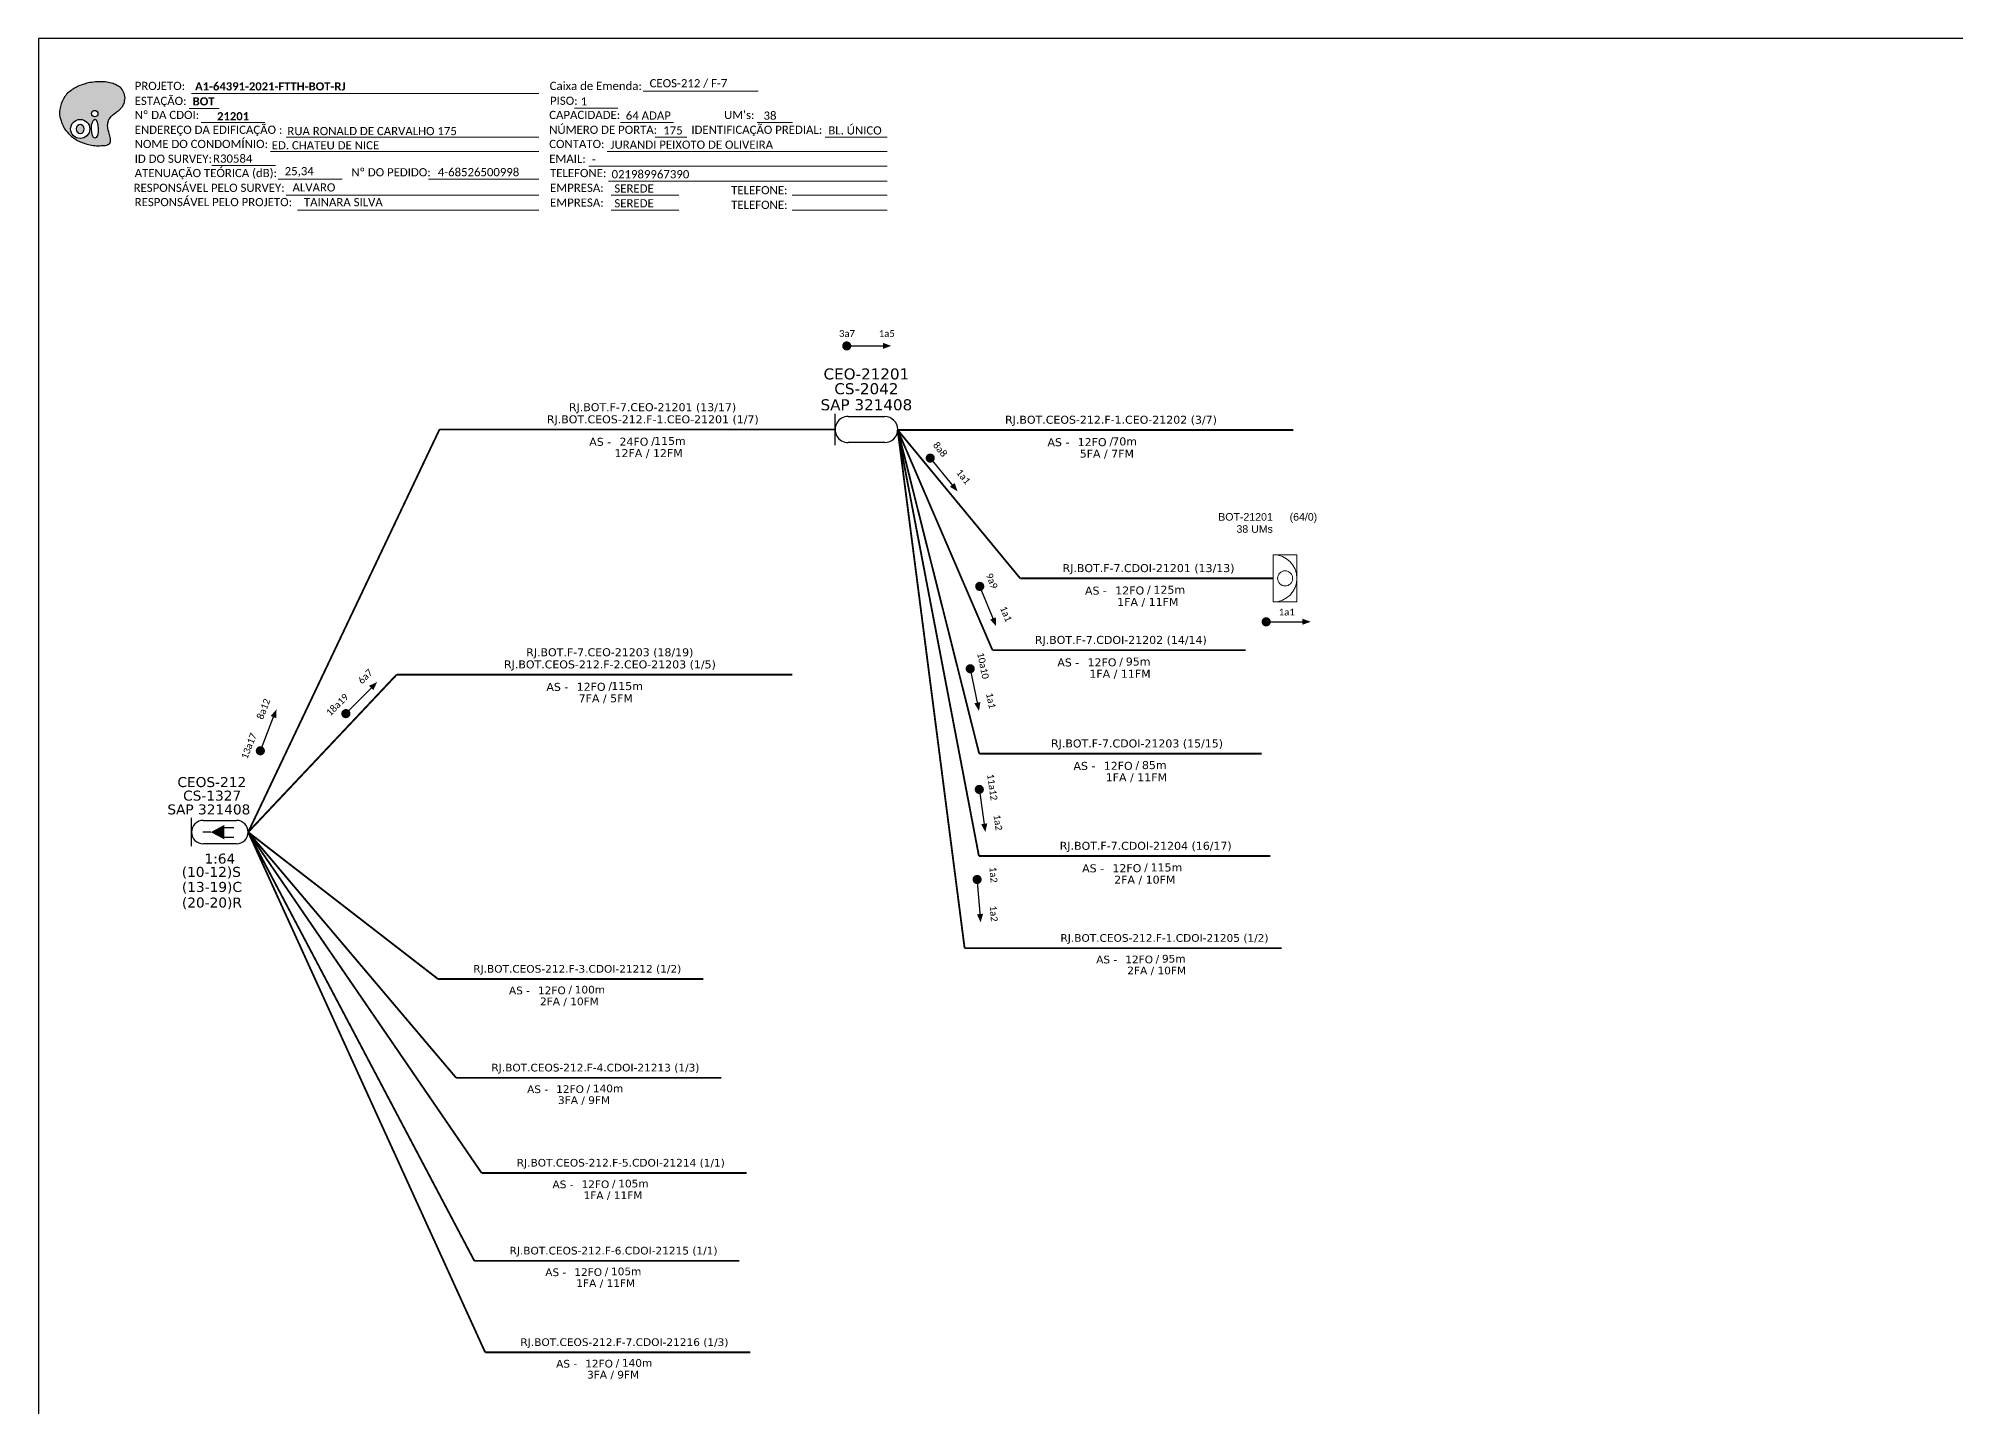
# Model space of a CAD drawing. Extents: x -89 to 749, y 705 to 1299.
# Drawn here: x -89.3 to 330, y 999.8 to 1299 of the extents above; entities that cross this region are included whole.
import ezdxf
from ezdxf.enums import TextEntityAlignment as Align

# ---------------------------------------------------------------- set-up
doc = ezdxf.new("R2010")
doc.units = 0
for name, color, linetype, lineweight in [("20.0-LEGENDA DOS CDO'S", 1, 'Continuous', 0), ('20.1-CDO_INTERIOR', 1, 'Continuous', 0), ('40.1-ETIQUETAS', 1, 'Continuous', 20)]:
    doc.layers.add(name, color=color, linetype=linetype, lineweight=lineweight)
for name, color, linetype in [('20.4-CEOS', 1, 'Continuous'), ('CABO OPTICO EXISTENTE', 5, 'Continuous'), ('CAP a instalar', 1, 'Continuous'), ('CD de instalação futura', 8, 'Continuous'), ('SETA', 7, 'Continuous')]:
    doc.layers.add(name, color=color, linetype=linetype)
doc.styles.add('ARIAL', font='arial.ttf')
doc.styles.add('siredit', font='verdana.ttf')
doc.styles.get("Standard").update_dxf_attribs({"font": 'arial.ttf'})
doc.styles.add('WMF-Calibri0', font='calibri.ttf')
doc.styles.add('WMF-Calibri1', font='calibrib.ttf')
doc.linetypes.add('FENCELINE1', pattern='A,0.25,-0.1,[133,ltypeshp.shx,S=0.1,R=0,X=-0.1,Y=0],-0.1,1', length=1.45)

# ---------------------------------------------------------------- blocks, each defined once
blk = doc.blocks.new('OI')
h = blk.add_hatch(color=40)
edge = h.paths.add_edge_path()
edge.add_spline(control_points=[(4.35, -0.67), (3.92, -0.99), (3.26, -1.5), (2.81, -2.59), (2.9, -3.5), (3.06, -4.27), (3.31, -4.85), (3.37, -5.39), (3.4, -5.88), (3.2, -6.4), (2.54, -6.61), (1.65, -6.63), (0.55, -6.67), (-0.56, -6.42), (-1.61, -6.14), (-2.77, -5.61), (-3.92, -4.77), (-4.89, -3.7), (-5.34, -2.65), (-5.6, -1.94), (-5.85, -0.96), (-5.71, 0.47), (-5.1, 2.02), (-4.14, 3.02), (-3.3, 3.61), (-2.37, 4.16), (-1.36, 4.44), (-0.56, 4.7), (0.79, 4.85), (2.24, 4.97), (3.79, 4.57), (4.67, 4.21), (5.44, 3.65), (5.76, 2.99), (6.03, 2.21), (6.01, 1.46), (5.72, 0.64), (5.31, 0.08), (4.88, -0.38), (4.51, -0.55), (4.35, -0.67)], knot_values=[0, 0, 0, 0, 1.60434, 2.417191, 3.427595, 4.282808, 4.776746, 5.304182, 5.888771, 6.258406, 6.858137, 7.79129, 8.986195, 10.124242, 11.187857, 12.242908, 13.953784, 15.414161, 16.515391, 17.349188, 17.675853, 19.552021, 21.515531, 22.568638, 23.63245, 24.621084, 25.782718, 26.745347, 27.142653, 29.870543, 31.004649, 31.921532, 32.709589, 33.801391, 34.042471, 35.192333, 35.971461, 36.628871, 37.254359, 37.836911, 37.836911, 37.836911, 37.836911], degree=3, periodic=0)
h.paths.add_polyline_path([(1.13, -0.87, -1), (-0.04, -0.87, -1)], flags=16)
edge = h.paths.add_edge_path(flags=16)
edge.add_ellipse((0.56, -3.59), major_axis=(-0.02, 1.71), ratio=0.361305, start_angle=0, end_angle=360)
h.paths.add_polyline_path([(-0.36, -3.62, -1), (-3.8, -3.62, -1)], flags=16)
edge = h.paths.add_edge_path(flags=0)
edge.add_ellipse((-2.08, -3.62), major_axis=(0, 0.885), ratio=0.758294, start_angle=0, end_angle=360)
at = {"color": 40}
for centre, radius in [((-2.08, -3.62), 1.72), ((0.54, -0.87), 0.587)]:
    blk.add_circle(centre, radius, dxfattribs=at)
blk.add_ellipse((-2.08, -3.62), major_axis=(0, 0.885), ratio=0.758294, start_param=-3.141592653589792, end_param=3.141592653589792, dxfattribs=at)
blk.add_ellipse((0.56, -3.59), major_axis=(-0.02, 1.71), ratio=0.361305, dxfattribs=at)
at = {"color": 40, "start_tangent": (-0.800898, -0.598801), "end_tangent": (-0.800898, -0.598801)}
blk.add_spline([(4.35, -0.67), (3.2, -1.78), (2.9, -2.54), (2.92, -3.55), (3.12, -4.38), (3.28, -4.85), (3.37, -5.37), (3.35, -5.95), (3.2, -6.29), (2.66, -6.55), (1.73, -6.63), (0.54, -6.62), (-0.58, -6.41), (-1.6, -6.11), (-2.56, -5.67), (-3.95, -4.67), (-4.89, -3.56), (-5.37, -2.56), (-5.64, -1.78), (-5.72, -1.46), (-5.63, 0.42), (-4.84, 2.22), (-4.13, 2.99), (-3.27, 3.62), (-2.4, 4.09), (-1.3, 4.47), (-0.37, 4.72), (0.02, 4.77), (2.75, 4.8), (3.85, 4.53), (4.69, 4.16), (5.31, 3.68), (5.85, 2.73), (5.93, 2.5), (5.94, 1.35), (5.67, 0.62), (5.29, 0.08), (4.84, -0.36), (4.35, -0.67)], degree=3, dxfattribs=at)
blk = doc.blocks.new('CARIMBO')
at = {"color": 7, "lineweight": 0}
for points in [[(134.48, -16.3), (159.61, -16.3)], [(35.15, -20.06), (41.7, -20.06)], [(35.66, -16.79), (111.64, -16.79)], [(119.43, -20.02), (128.92, -20.02)], [(37.81, -23.14), (51.75, -23.14)], [(129.48, -23.14), (141.1, -23.14)], [(159.42, -23.14), (167.09, -23.14)], [(56.38, -26.37), (111.64, -26.37)], [(137.07, -26.37), (144.01, -26.37)], [(174.24, -26.37), (187.8, -26.37)], [(40.13, -32.55), (54.07, -32.55)], [(52.97, -29.48), (111.64, -29.48)], [(122.56, -32.72), (187.83, -32.72)], [(126.6, -29.48), (187.83, -29.48)], [(54.67, -35.52), (68.61, -35.52)], [(126.84, -35.96), (187.83, -35.96)], [(56.38, -39.07), (111.64, -39.07)], [(127.45, -39.07), (142.25, -39.07)], [(167.06, -39.07), (187.83, -39.07)], [(58.87, -42.31), (111.64, -42.31)], [(127.45, -42.31), (142.25, -42.31)], [(167.06, -42.31), (187.83, -42.31)]]:
    blk.add_lwpolyline(points, dxfattribs=at)
at = {"color": 7, "xscale": 1.213923925163967, "yscale": 1.213923925163967, "zscale": 1.213923925163967, "rotation": 0.1532896023949059}
blk.add_blockref('OI', (13.86, -20.16), dxfattribs=at)
at = {"color": 7, "lineweight": 0, "style": 'WMF-Calibri0'}
for s, height, p in [('PROJETO:', 1.793, (23.26, -16.04)), ('Caixa de Emenda:', 1.7927, (114.02, -16.04)), ('ESTAÇÃO:', 1.793, (23.26, -19.32)), ('Nº DA CDOI:', 1.7927, (23.26, -22.39)), ('CAPACIDADE:', 1.7927, (113.91, -22.39)), ('PISO:', 1.793, (114.09, -19.28)), ("UM's:", 1.793, (152.15, -22.39)), ('ENDEREÇO DA EDIFICAÇÃO :', 1.7927, (23.26, -25.63)), ('NÚMERO DE PORTA:', 1.7927, (113.91, -25.63)), ('IDENTIFICAÇÃO PREDIAL:', 1.7927, (144.99, -25.63)), ('NOME DO CONDOMÍNIO:', 1.7927, (23.26, -28.74)), ('CONTATO:', 1.793, (113.91, -28.74)), ('ATENUAÇÃO TEÓRICA (dB):', 1.7927, (23.26, -35.09)), ('ID DO SURVEY:', 1.7927, (23.26, -31.97)), ('EMAIL:', 1.793, (113.91, -31.97)), ('TELEFONE:', 1.793, (114.09, -35.09)), ('RESPONSÁVEL PELO SURVEY:', 1.7927, (23.02, -38.32)), ('EMPRESA:', 1.793, (114.09, -38.32)), ('TELEFONE:', 1.793, (153.7, -38.83)), ('RESPONSÁVEL PELO PROJETO:', 1.7927, (23.26, -41.44)), ('EMPRESA:', 1.793, (114.09, -41.56)), ('TELEFONE:', 1.793, (153.7, -42.06))]:
    blk.add_text(s, height=height, dxfattribs=at).set_placement(p)
at = {"color": 7, "lineweight": 0, "flags": 8}
for tag, p, style in [('PROJ', (36.46, -16.13), 'WMF-Calibri1'), ('CEOS-XX', (135.87, -15.46), 'WMF-Calibri0'), ('EST', (35.94, -19.41), 'WMF-Calibri1'), ('PISO_PTR', (120.78, -19.42), 'WMF-Calibri0'), ('CAPAC.', (130.66, -22.52), 'WMF-Calibri0'), ("UC'S", (160.78, -22.54), 'WMF-Calibri0'), ('LOGRADOURO', (56.65, -25.91), 'WMF-Calibri0'), ('N°', (138.85, -25.77), 'WMF-Calibri0'), ('N°PREDIO', (174.94, -25.77), 'WMF-Calibri0'), ('NOME_DO_COND.', (53.23, -29.02), 'WMF-Calibri0'), ('NOME_DO_CONTATO', (127.3, -28.89), 'WMF-Calibri0'), ('_ID_', (40.39, -31.94), 'WMF-Calibri0'), ('O_POTEN', (56.06, -34.68), 'WMF-Calibri0'), ('EMAIL', (123.26, -32.12), 'WMF-Calibri0'), ('RES_SURVEY', (57.78, -38.23), 'WMF-Calibri0'), ('TELEFONE', (127.55, -35.36), 'WMF-Calibri0'), ('EMP_RESP_SURVEY', (128.16, -38.47), 'WMF-Calibri0'), ('CONT_RESP_SURVEY', (167.76, -38.47), 'WMF-Calibri0'), ('RES_PROJ', (60.27, -41.47), 'WMF-Calibri0'), ('EMP_RESP_PROJ', (128.16, -41.71), 'WMF-Calibri0'), ('CONT_RESP_PROJ', (167.76, -41.71), 'WMF-Calibri0')]:
    blk.add_attdef(tag, p, '', height=1.79, dxfattribs=dict(at, style=style))
at = {"color": 7, "lineweight": 0, "style": 'WMF-Calibri1', "flags": 8}
blk.add_attdef("N° CDO'S", text='', height=1.79, dxfattribs=at).set_placement((44.78, -22.68), align=Align.CENTER)
blk = doc.blocks.new('ETIQUETA_RS5F')
at = {"layer": '40.1-ETIQUETAS', "color": 0, "style": 'siredit'}
blk.add_text('/', height=1.5, dxfattribs=at).set_placement((1.58, -1.95), align=Align.MIDDLE_RIGHT)
for tag, p in [('ETIQUETA_R_PRIMARIA', (1.21, 4.1)), ('ETIQUETA_R_SECUNDARIA', (1.21, 2.1)), ('F_ATIVAS/F_MORTAS', (1.14, -4.24))]:
    blk.add_attdef(tag, text='', height=1.5, dxfattribs=at).set_placement(p, align=Align.MIDDLE_CENTER)
for tag, p in [('TIPO_CABO', (-6.58, -2.12)), ('CAP_CABO', (0.4, -2.09))]:
    blk.add_attdef(tag, text='', height=1.5, dxfattribs=at).set_placement(p, align=Align.MIDDLE_RIGHT)
blk.add_attdef('METROS', text='', height=1.5, dxfattribs=at).set_placement((2.14, -1.95), align=Align.MIDDLE_LEFT)
for tag, p in [('FUSÃO_1', (0.85, -8.39)), ('FUSÃO_2', (0.85, -10.6)), ('FUSÃO_3', (0.85, -12.93)), ('FUSÃO_4', (0.85, -15.14)), ('FUSÃO_5', (0.85, -17.16))]:
    blk.add_attdef(tag, text='', height=1.5, dxfattribs=at).set_placement(p, align=Align.CENTER)
blk = doc.blocks.new('CDOI_INT')
at = {"layer": '20.1-CDO_INTERIOR', "color": 0, "lineweight": 18}
blk.add_lwpolyline([(4.25, -4.25), (4.25, 4.25), (0, 4.25), (0, -4.25)], close=True, dxfattribs=at)
blk.add_circle((2.12, 0), 1.36, dxfattribs=at)
blk.add_arc((0, 0), 4.25, 270, 90, dxfattribs=at)
at = {"layer": "20.0-LEGENDA DOS CDO'S", "color": 0, "style": 'ARIAL'}
for tag, p in [('CDO_N', (-0.08, 10.38)), ('SPLITER_1', (21.18, 10.38)), ('SAP', (-0.08, 6.23)), ('SURVEY', (-0.08, 8.2)), ('SPLITER_2', (21.19, 8.68)), ('1:XX', (5.94, -2.22)), ('UMS', (5.94, -4.24))]:
    blk.add_attdef(tag, p, '', height=1.36, dxfattribs=at)
blk.add_attdef('FIBRAS_UTILIZADAS', text='', height=1.36, dxfattribs=at).set_placement((15.34, 10.38), align=Align.CENTER)
blk = doc.blocks.new('CEOS_RP_CT_DRT')
at = {"layer": '20.4-CEOS', "color": 0}
for p, q in [((-4.54, 1.19), (-1.19, 1.19)), ((-1.19, -1.19), (-4.54, -1.19))]:
    blk.add_line(p, q, dxfattribs=at)
for points in [[(-5.73, -1.43), (-5.73, 1.44)], [(-3.79, 0), (-4.59, 0)], [(-2.47, 0.48), (-1.45, 0.48)], [(-2.47, -0.52), (-1.45, -0.52)]]:
    blk.add_lwpolyline(points, dxfattribs=at)
blk.add_lwpolyline([(-3.79, 0, 0, 1.47, 0), (-2.41, 0, 1.47, 1.47, 0)], format="xyseb", dxfattribs=at)
for centre, start, end in [((-4.54, 0), 90, 270), ((-1.19, 0), 270, 90)]:
    blk.add_arc(centre, 1.19, start, end, dxfattribs=at)
at = {"layer": '20.4-CEOS', "color": 7, "style": 'siredit'}
for tag, p in [('Nº_DA_CEOS', (-2.86, 5.6)), ('LOCAL', (-2.86, 4.24)), ('SAP', (-2.86, 2.78)), ('RACIO_SPLITAGEM', (-2.86, -1.88)), ('FIBRAS_SPLITTER', (-2.86, -3.58)), ('FIBRAS_TOP_C', (-2.86, -5.08)), ('RESERVA_FINAIS', (-2.86, -6.39))]:
    blk.add_attdef(tag, text='', height=1.01, dxfattribs=at).set_placement(p, align=Align.TOP_CENTER)

msp = doc.modelspace()

# ---------------------------------------------------------------- linework, layer by layer
msp.add_lwpolyline([(-89.32, 705.02), (749.25, 705.02), (749.25, 1299.02), (-89.32, 1299.02), (-89.32, 705.02)])
at = {"color": 7, "lineweight": 0}
msp.add_lwpolyline([(-4.01, 1268.26), (20.14, 1268.26)], dxfattribs=at)
at = {"color": 7, "const_width": 0.999}
for points in [[(86.97, 1231.77, 1), (87.96, 1231.77, 1)], [(-40.95, 1142.78, 1), (-40.59, 1143.71, 1)]]:
    msp.add_lwpolyline(points, format="xyb", close=True, dxfattribs=at)
for points, const_width in [([(105.41, 1207.62, 1), (106.04, 1206.85, 1)], 1), ([(116.36, 1179.65, 1), (116.74, 1178.72, 1)], 1), ([(178.69, 1171.44, 1), (179.69, 1171.44, 1)], 1), ([(114.37, 1161.67, 1), (114.57, 1160.69, 1)], 1), ([(-22.42, 1151.01, 1), (-21.71, 1151.72, 1)], 0.999), ([(116.38, 1135.28, 1), (116.52, 1134.29, 1)], 1), ([(115.93, 1115.6, 1), (116.01, 1114.6, 1)], 1)]:
    msp.add_lwpolyline(points, format="xyb", close=True, dxfattribs=dict(const_width=const_width))
at = {"layer": 'CAP a instalar', "color": 5, "linetype": 'Continuous'}
for p, q in [((84.92, 1210.05), (84.92, 1216.92)), ((87.77, 1216.33), (95.76, 1216.33)), ((95.76, 1210.64), (87.77, 1210.63))]:
    msp.add_line(p, q, dxfattribs=at)
at = {"layer": 'CAP a instalar', "color": 7, "linetype": 'FENCELINE1', "ltscale": 6, "const_width": 0.4}
for points in [[(-1.6, 1213.48), (-43.43, 1125.45)], [(-1.6, 1213.48), (84.92, 1213.48)], [(98.56, 1213.44), (116.37, 1120.22)], [(119.34, 1165.24), (98.6, 1213.39)], [(98.6, 1213.39), (185.12, 1213.39)], [(116.43, 1142.61), (98.61, 1213.48)], [(119.34, 1165.24), (174.69, 1165.24)], [(-10.96, 1159.89), (-43.43, 1125.45)], [(-10.96, 1159.89), (75.55, 1159.89)], [(116.43, 1142.61), (178.23, 1142.61)], [(116.37, 1120.22), (180.13, 1120.22)]]:
    msp.add_lwpolyline(points, dxfattribs=at)
at = {"layer": 'CAP a instalar', "linetype": 'FENCELINE1', "ltscale": 6, "const_width": 0.4}
for points in [[(98.6, 1213.39), (125.4, 1180.94)], [(125.4, 1180.94), (180.75, 1180.94)]]:
    msp.add_lwpolyline(points, dxfattribs=at)
at = {"layer": 'CAP a instalar', "color": 8, "linetype": 'FENCELINE1', "ltscale": 6, "const_width": 0.4}
for points in [[(113.24, 1100.08), (98.6, 1213.39)], [(6.03, 1031.71), (-43.43, 1125.45)], [(8.4, 1011.7), (-43.43, 1125.45)], [(7.61, 1050.93), (-43.43, 1125.45)], [(2.05, 1071.73), (-43.43, 1125.45)], [(-1.91, 1093.33), (-43.43, 1125.45)], [(113.24, 1100.08), (182.6, 1100.08)], [(-1.91, 1093.33), (56.07, 1093.33)], [(2.05, 1071.73), (60.04, 1071.73)], [(7.61, 1050.93), (65.59, 1050.93)], [(6.02, 1031.71), (64.01, 1031.71)], [(8.4, 1011.7), (66.39, 1011.7)]]:
    msp.add_lwpolyline(points, dxfattribs=at)
at = {"layer": 'CAP a instalar', "color": 5, "linetype": 'Continuous'}
for centre, start_param, end_param in [((87.77, 1213.48), 6.283185, 9.424778), ((95.76, 1213.48), 3.141593, 6.283185)]:
    msp.add_ellipse(centre, major_axis=(0, 2.85), ratio=1, start_param=start_param, end_param=end_param, dxfattribs=at)
at = {"layer": 'SETA', "color": 7}
for points in [[(87.47, 1231.77), (96.05, 1231.77)], [(-40.77, 1143.24), (-37.64, 1151.23)]]:
    msp.add_lwpolyline(points, dxfattribs=at)
at = {"layer": 'SETA'}
for points in [[(105.52, 1207.48), (110.98, 1200.84)], [(116.43, 1179.49), (119.69, 1171.53)], [(179.19, 1171.44), (187.79, 1171.44)], [(114.41, 1161.49), (116.15, 1153.07)], [(-22.07, 1151.36), (-16.02, 1157.46)], [(116.4, 1135.1), (117.62, 1126.59)], [(115.94, 1115.43), (116.65, 1106.86)]]:
    msp.add_lwpolyline(points, dxfattribs=at)
at = {"layer": 'SETA', "color": 7}
for points in [[(95.36, 1232.45), (97.19, 1231.78), (95.36, 1231.12)], [(-38.52, 1150.84), (-37.23, 1152.3), (-37.28, 1150.36)]]:
    msp.add_solid(points, dxfattribs=at)
at = {"layer": 'SETA'}
for points in [[(111.06, 1201.8), (111.71, 1199.97), (110.03, 1200.96)], [(120.06, 1172.43), (120.14, 1170.48), (118.83, 1171.92)], [(187.1, 1172.12), (188.93, 1171.46), (187.1, 1170.79)], [(-16.99, 1157.45), (-15.23, 1158.28), (-16.05, 1156.51)], [(116.68, 1153.89), (116.39, 1151.96), (115.37, 1153.62)], [(118.19, 1127.37), (117.79, 1125.46), (116.87, 1127.18)], [(117.27, 1107.6), (116.75, 1105.72), (115.94, 1107.49)]]:
    msp.add_solid(points, dxfattribs=at)

# ---------------------------------------------------------------- block references
ref = msp.add_blockref('CARIMBO', (-91.51, 1303.77))
ref.add_attrib('PROJ', 'A1-64391-2021-FTTH-BOT-RJ', (-55.05, 1287.63), dxfattribs={"color": 7, "lineweight": 0, "height": 1.7927, "style": 'WMF-Calibri1'})
ref.add_attrib('EST', 'BOT', (-55.57, 1284.35), dxfattribs={"color": 7, "lineweight": 0, "height": 1.793, "style": 'WMF-Calibri1'})
ref.add_attrib("N° CDO'S", '21201', dxfattribs={"color": 7, "lineweight": 0, "height": 1.793, "style": 'WMF-Calibri1'}).set_placement((-46.73, 1281.09), align=Align.CENTER)
ref.add_attrib('LOGRADOURO', 'RUA RONALD DE CARVALHO 175', (-34.86, 1277.86), dxfattribs={"color": 7, "lineweight": 0, "height": 1.7927, "style": 'WMF-Calibri0'})
ref.add_attrib('NOME_DO_COND.', 'ED. CHATEU DE NICE', (-38.28, 1274.74), dxfattribs={"color": 7, "lineweight": 0, "height": 1.7927, "style": 'WMF-Calibri0'})
ref.add_attrib('_ID_', 'R30584', (-51.11, 1271.83), dxfattribs={"color": 7, "lineweight": 0, "height": 1.793, "style": 'WMF-Calibri0'})
ref.add_attrib('O_POTEN', '25,34', (-35.45, 1269.09), dxfattribs={"color": 7, "lineweight": 0, "height": 1.793, "style": 'WMF-Calibri0'})
ref.add_attrib('RES_SURVEY', 'ALVARO', (-33.73, 1265.54), dxfattribs={"color": 7, "lineweight": 0, "height": 1.793, "style": 'WMF-Calibri0'})
ref.add_attrib('RES_PROJ', 'TAINARA SILVA', (-31.24, 1262.3), dxfattribs={"color": 7, "lineweight": 0, "height": 1.7927, "style": 'WMF-Calibri0'})
ref.add_attrib('CEOS-XX', 'CEOS-212 / F-7', (44.36, 1288.31), dxfattribs={"color": 7, "lineweight": 0, "height": 1.7927, "style": 'WMF-Calibri0'})
ref.add_attrib('CAPAC.', '64 ADAP', (39.15, 1281.25), dxfattribs={"color": 7, "lineweight": 0, "height": 1.793, "style": 'WMF-Calibri0'})
ref.add_attrib("UC'S", '38', (69.27, 1281.23), dxfattribs={"color": 7, "lineweight": 0, "height": 1.793, "style": 'WMF-Calibri0'})
ref.add_attrib('PISO_PTR', '1', (29.28, 1284.34), dxfattribs={"color": 7, "lineweight": 0, "height": 1.79, "style": 'WMF-Calibri0'})
ref.add_attrib('N°', '175', (47.34, 1278), dxfattribs={"color": 7, "lineweight": 0, "height": 1.793, "style": 'WMF-Calibri0'})
ref.add_attrib('N°PREDIO', 'BL. ÚNICO', (83.43, 1278), dxfattribs={"color": 7, "lineweight": 0, "height": 1.793, "style": 'WMF-Calibri0'})
ref.add_attrib('NOME_DO_CONTATO', 'JURANDI PEIXOTO DE OLIVEIRA', (35.79, 1274.88), dxfattribs={"color": 7, "lineweight": 0, "height": 1.7927, "style": 'WMF-Calibri0'})
ref.add_attrib('EMAIL', '-', (31.75, 1271.65), dxfattribs={"color": 7, "lineweight": 0, "height": 1.79, "style": 'WMF-Calibri0'})
ref.add_attrib('TELEFONE', '021989967390', (36.04, 1268.41), dxfattribs={"color": 7, "lineweight": 0, "height": 1.7927, "style": 'WMF-Calibri0'})
ref.add_attrib('EMP_RESP_SURVEY', 'SEREDE', (36.65, 1265.3), dxfattribs={"color": 7, "lineweight": 0, "height": 1.793, "style": 'WMF-Calibri0'})
ref.add_attrib('EMP_RESP_PROJ', 'SEREDE', (36.65, 1262.06), dxfattribs={"color": 7, "lineweight": 0, "height": 1.793, "style": 'WMF-Calibri0'})
at = {"layer": '20.4-CEOS', "color": 7}
ref = msp.add_blockref('CEOS_RP_CT_DRT', (-43.43, 1125.45), dxfattribs=dict(at, xscale=2.161665797233582, yscale=2.161665797233582, zscale=2.161665797233582))
ref.add_attrib('Nº_DA_CEOS', 'CEOS-212', dxfattribs={"color": 7, "height": 2.183, "style": 'siredit'}).set_placement((-51.38, 1137.49), align=Align.TOP_CENTER)
ref.add_attrib('LOCAL', 'CS-1327', dxfattribs={"color": 7, "height": 2.183, "style": 'siredit'}).set_placement((-51.31, 1134.53), align=Align.TOP_CENTER)
ref.add_attrib('SAP', 'SAP 321408', dxfattribs={"color": 7, "height": 2.183, "style": 'siredit'}).set_placement((-52.03, 1131.51), align=Align.TOP_CENTER)
ref.add_attrib('RACIO_SPLITAGEM', '1:64', dxfattribs={"color": 7, "height": 2.183, "style": 'siredit'}).set_placement((-49.62, 1120.75), align=Align.TOP_CENTER)
ref.add_attrib('FIBRAS_SPLITTER', '(10-12)S', dxfattribs={"color": 7, "height": 2.183, "style": 'siredit'}).set_placement((-51.49, 1117.85), align=Align.TOP_CENTER)
ref.add_attrib('FIBRAS_TOP_C', '(13-19)C', dxfattribs={"color": 7, "height": 2.183, "style": 'siredit'}).set_placement((-51.36, 1114.56), align=Align.TOP_CENTER)
ref.add_attrib('RESERVA_FINAIS', '(20-20)R', dxfattribs={"color": 7, "height": 2.183, "style": 'siredit'}).set_placement((-51.36, 1111.15), align=Align.TOP_CENTER)
at = {"layer": 'CAP a instalar', "color": 7, "linetype": 'FENCELINE1', "ltscale": 7}
ref = msp.add_blockref('ETIQUETA_RS5F', (43.67, 1213.27), dxfattribs=dict(at, xscale=1.166399984999771, yscale=1.166399984999771, zscale=1.166399984999771))
ref.add_attrib('ETIQUETA_R_PRIMARIA', 'RJ.BOT.F-7.CEO-21201 (13/17)', dxfattribs={"layer": '40.1-ETIQUETAS', "color": 0, "height": 1.7496, "style": 'siredit'}).set_placement((45, 1218.37), align=Align.MIDDLE_CENTER)
ref.add_attrib('ETIQUETA_R_SECUNDARIA', 'RJ.BOT.CEOS-212.F-1.CEO-21201 (1/7)', dxfattribs={"layer": '40.1-ETIQUETAS', "color": 0, "height": 1.7496, "style": 'siredit'}).set_placement((45.05, 1215.72), align=Align.MIDDLE_CENTER)
ref.add_attrib('TIPO_CABO', 'AS -', dxfattribs={"layer": '40.1-ETIQUETAS', "color": 0, "height": 1.75, "style": 'siredit'}).set_placement((35.95, 1210.8), align=Align.MIDDLE_RIGHT)
ref.add_attrib('CAP_CABO', '24FO', dxfattribs={"layer": '40.1-ETIQUETAS', "color": 0, "height": 1.75, "style": 'siredit'}).set_placement((44.09, 1210.83), align=Align.MIDDLE_RIGHT)
ref.add_attrib('METROS', '115m', dxfattribs={"layer": '40.1-ETIQUETAS', "color": 0, "height": 1.75, "style": 'siredit'}).set_placement((45.34, 1210.99), align=Align.MIDDLE_LEFT)
ref.add_attrib('F_ATIVAS/F_MORTAS', '12FA / 12FM', dxfattribs={"layer": '40.1-ETIQUETAS', "color": 0, "height": 1.7496, "style": 'siredit'}).set_placement((44.14, 1208.32), align=Align.MIDDLE_CENTER)
ref = msp.add_blockref('ETIQUETA_RS5F', (143.87, 1213.17), dxfattribs=dict(at, xscale=1.166399984999771, yscale=1.166399984999771, zscale=1.166399984999771))
ref.add_attrib('ETIQUETA_R_SECUNDARIA', 'RJ.BOT.CEOS-212.F-1.CEO-21202 (3/7)', dxfattribs={"layer": '40.1-ETIQUETAS', "color": 0, "height": 1.7496, "style": 'siredit'}).set_placement((145.25, 1215.63), align=Align.MIDDLE_CENTER)
ref.add_attrib('TIPO_CABO', 'AS -', dxfattribs={"layer": '40.1-ETIQUETAS', "color": 0, "height": 1.75, "style": 'siredit'}).set_placement((136.15, 1210.71), align=Align.MIDDLE_RIGHT)
ref.add_attrib('CAP_CABO', '12FO', dxfattribs={"layer": '40.1-ETIQUETAS', "color": 0, "height": 1.75, "style": 'siredit'}).set_placement((144.29, 1210.73), align=Align.MIDDLE_RIGHT)
ref.add_attrib('METROS', '70m', dxfattribs={"layer": '40.1-ETIQUETAS', "color": 0, "height": 1.75, "style": 'siredit'}).set_placement((145.54, 1210.89), align=Align.MIDDLE_LEFT)
ref.add_attrib('F_ATIVAS/F_MORTAS', '5FA / 7FM', dxfattribs={"layer": '40.1-ETIQUETAS', "color": 0, "height": 1.75, "style": 'siredit'}).set_placement((144.34, 1208.22), align=Align.MIDDLE_CENTER)
at = {"layer": 'CAP a instalar', "color": 1, "linetype": 'FENCELINE1', "ltscale": 7}
ref = msp.add_blockref('ETIQUETA_RS5F', (152.08, 1180.73), dxfattribs=dict(at, xscale=1.166399984998861, yscale=1.166399984998861, zscale=1.166399984998861))
ref.add_attrib('ETIQUETA_R_SECUNDARIA', 'RJ.BOT.F-7.CDOI-21201 (13/13)', dxfattribs={"layer": 'CABO OPTICO EXISTENTE', "color": 0, "height": 1.7496, "style": 'siredit'}).set_placement((153.46, 1183.19), align=Align.MIDDLE_CENTER)
ref.add_attrib('TIPO_CABO', 'AS -', dxfattribs={"layer": '40.1-ETIQUETAS', "color": 0, "height": 1.75, "style": 'siredit'}).set_placement((144.36, 1178.26), align=Align.MIDDLE_RIGHT)
ref.add_attrib('CAP_CABO', '12FO', dxfattribs={"layer": '40.1-ETIQUETAS', "color": 0, "height": 1.75, "style": 'siredit'}).set_placement((152.51, 1178.29), align=Align.MIDDLE_RIGHT)
ref.add_attrib('METROS', '125m', dxfattribs={"layer": '40.1-ETIQUETAS', "color": 0, "height": 1.75, "style": 'siredit'}).set_placement((154.54, 1178.45), align=Align.MIDDLE_LEFT)
ref.add_attrib('F_ATIVAS/F_MORTAS', '1FA / 11FM', dxfattribs={"layer": '40.1-ETIQUETAS', "color": 0, "height": 1.75, "style": 'siredit'}).set_placement((153.3, 1175.78), align=Align.MIDDLE_CENTER)
at = {"layer": 'CAP a instalar', "color": 7, "linetype": 'FENCELINE1', "ltscale": 7}
ref = msp.add_blockref('ETIQUETA_RS5F', (34.3, 1159.67), dxfattribs=dict(at, xscale=1.166399984999771, yscale=1.166399984999771, zscale=1.166399984999771))
ref.add_attrib('ETIQUETA_R_PRIMARIA', 'RJ.BOT.F-7.CEO-21203 (18/19)', dxfattribs={"layer": '40.1-ETIQUETAS', "color": 0, "height": 1.7496, "style": 'siredit'}).set_placement((35.64, 1164.78), align=Align.MIDDLE_CENTER)
ref.add_attrib('ETIQUETA_R_SECUNDARIA', 'RJ.BOT.CEOS-212.F-2.CEO-21203 (1/5)', dxfattribs={"layer": '40.1-ETIQUETAS', "color": 0, "height": 1.7496, "style": 'siredit'}).set_placement((35.68, 1162.13), align=Align.MIDDLE_CENTER)
ref.add_attrib('TIPO_CABO', 'AS -', dxfattribs={"layer": '40.1-ETIQUETAS', "color": 0, "height": 1.75, "style": 'siredit'}).set_placement((26.58, 1157.21), align=Align.MIDDLE_RIGHT)
ref.add_attrib('CAP_CABO', '12FO', dxfattribs={"layer": '40.1-ETIQUETAS', "color": 0, "height": 1.75, "style": 'siredit'}).set_placement((34.73, 1157.23), align=Align.MIDDLE_RIGHT)
ref.add_attrib('METROS', '115m', dxfattribs={"layer": '40.1-ETIQUETAS', "color": 0, "height": 1.75, "style": 'siredit'}).set_placement((35.98, 1157.39), align=Align.MIDDLE_LEFT)
ref.add_attrib('F_ATIVAS/F_MORTAS', '7FA / 5FM', dxfattribs={"layer": '40.1-ETIQUETAS', "color": 0, "height": 1.75, "style": 'siredit'}).set_placement((34.77, 1154.72), align=Align.MIDDLE_CENTER)
ref = msp.add_blockref('ETIQUETA_RS5F', (146.02, 1165.03), dxfattribs=dict(at, xscale=1.166399984998861, yscale=1.166399984998861, zscale=1.166399984998861))
ref.add_attrib('ETIQUETA_R_SECUNDARIA', 'RJ.BOT.F-7.CDOI-21202 (14/14)', dxfattribs={"layer": 'CABO OPTICO EXISTENTE', "color": 0, "height": 1.7496, "style": 'siredit'}).set_placement((147.4, 1167.48), align=Align.MIDDLE_CENTER)
ref.add_attrib('TIPO_CABO', 'AS -', dxfattribs={"layer": '40.1-ETIQUETAS', "color": 0, "height": 1.75, "style": 'siredit'}).set_placement((138.31, 1162.56), align=Align.MIDDLE_RIGHT)
ref.add_attrib('CAP_CABO', '12FO', dxfattribs={"layer": '40.1-ETIQUETAS', "color": 0, "height": 1.75, "style": 'siredit'}).set_placement((146.45, 1162.58), align=Align.MIDDLE_RIGHT)
ref.add_attrib('METROS', '95m', dxfattribs={"layer": '40.1-ETIQUETAS', "color": 0, "height": 1.75, "style": 'siredit'}).set_placement((148.49, 1162.75), align=Align.MIDDLE_LEFT)
ref.add_attrib('F_ATIVAS/F_MORTAS', '1FA / 11FM', dxfattribs={"layer": '40.1-ETIQUETAS', "color": 0, "height": 1.75, "style": 'siredit'}).set_placement((147.22, 1160.07), align=Align.MIDDLE_CENTER)
ref = msp.add_blockref('ETIQUETA_RS5F', (149.56, 1142.39), dxfattribs=dict(at, xscale=1.166399984998861, yscale=1.166399984998861, zscale=1.166399984998861))
ref.add_attrib('ETIQUETA_R_SECUNDARIA', 'RJ.BOT.F-7.CDOI-21203 (15/15)', dxfattribs={"layer": 'CABO OPTICO EXISTENTE', "color": 0, "height": 1.7496, "style": 'siredit'}).set_placement((150.94, 1144.85), align=Align.MIDDLE_CENTER)
ref.add_attrib('TIPO_CABO', 'AS -', dxfattribs={"layer": '40.1-ETIQUETAS', "color": 0, "height": 1.75, "style": 'siredit'}).set_placement((141.84, 1139.93), align=Align.MIDDLE_RIGHT)
ref.add_attrib('CAP_CABO', '12FO', dxfattribs={"layer": '40.1-ETIQUETAS', "color": 0, "height": 1.75, "style": 'siredit'}).set_placement((149.99, 1139.95), align=Align.MIDDLE_RIGHT)
ref.add_attrib('METROS', '85m', dxfattribs={"layer": '40.1-ETIQUETAS', "color": 0, "height": 1.75, "style": 'siredit'}).set_placement((152.02, 1140.11), align=Align.MIDDLE_LEFT)
ref.add_attrib('F_ATIVAS/F_MORTAS', '1FA / 11FM', dxfattribs={"layer": '40.1-ETIQUETAS', "color": 0, "height": 1.75, "style": 'siredit'}).set_placement((150.8, 1137.44), align=Align.MIDDLE_CENTER)
ref = msp.add_blockref('ETIQUETA_RS5F', (151.46, 1120.01), dxfattribs=dict(at, xscale=1.166399984998861, yscale=1.166399984998861, zscale=1.166399984998861))
ref.add_attrib('ETIQUETA_R_SECUNDARIA', 'RJ.BOT.F-7.CDOI-21204 (16/17)', dxfattribs={"layer": 'CABO OPTICO EXISTENTE', "color": 0, "height": 1.7496, "style": 'siredit'}).set_placement((152.84, 1122.46), align=Align.MIDDLE_CENTER)
ref.add_attrib('TIPO_CABO', 'AS -', dxfattribs={"layer": '40.1-ETIQUETAS', "color": 0, "height": 1.75, "style": 'siredit'}).set_placement((143.74, 1117.54), align=Align.MIDDLE_RIGHT)
ref.add_attrib('CAP_CABO', '12FO', dxfattribs={"layer": '40.1-ETIQUETAS', "color": 0, "height": 1.75, "style": 'siredit'}).set_placement((151.89, 1117.57), align=Align.MIDDLE_RIGHT)
ref.add_attrib('METROS', '115m', dxfattribs={"layer": '40.1-ETIQUETAS', "color": 0, "height": 1.75, "style": 'siredit'}).set_placement((153.92, 1117.73), align=Align.MIDDLE_LEFT)
ref.add_attrib('F_ATIVAS/F_MORTAS', '2FA / 10FM', dxfattribs={"layer": '40.1-ETIQUETAS', "color": 0, "height": 1.75, "style": 'siredit'}).set_placement((152.64, 1115.06), align=Align.MIDDLE_CENTER)
at = {"layer": 'CAP a instalar', "color": 8, "linetype": 'FENCELINE1', "ltscale": 7}
ref = msp.add_blockref('ETIQUETA_RS5F', (154.03, 1099.96), dxfattribs=dict(at, xscale=1.120210545592906, yscale=1.120210545592906, zscale=1.120210545592906))
ref.add_attrib('ETIQUETA_R_SECUNDARIA', 'RJ.BOT.CEOS-212.F-1.CDOI-21205 (1/2)', dxfattribs={"layer": 'CABO OPTICO EXISTENTE', "color": 0, "height": 1.6803, "style": 'siredit'}).set_placement((156.95, 1102.31), align=Align.MIDDLE_CENTER)
ref.add_attrib('TIPO_CABO', 'AS -', dxfattribs={"layer": '40.1-ETIQUETAS', "color": 0, "height": 1.68, "style": 'siredit'}).set_placement((146.62, 1097.59), align=Align.MIDDLE_RIGHT)
ref.add_attrib('CAP_CABO', '12FO', dxfattribs={"layer": '40.1-ETIQUETAS', "color": 0, "height": 1.68, "style": 'siredit'}).set_placement((154.44, 1097.61), align=Align.MIDDLE_RIGHT)
ref.add_attrib('METROS', '95m', dxfattribs={"layer": '40.1-ETIQUETAS', "color": 0, "height": 1.68, "style": 'siredit'}).set_placement((156.4, 1097.77), align=Align.MIDDLE_LEFT)
ref.add_attrib('F_ATIVAS/F_MORTAS', '2FA / 10FM', dxfattribs={"layer": '40.1-ETIQUETAS', "color": 0, "height": 1.68, "style": 'siredit'}).set_placement((155.24, 1095.2), align=Align.MIDDLE_CENTER)
ref = msp.add_blockref('ETIQUETA_RS5F', (25.61, 1093.2), dxfattribs=dict(at, xscale=1.120210545592906, yscale=1.120210545592906, zscale=1.120210545592906))
ref.add_attrib('ETIQUETA_R_SECUNDARIA', 'RJ.BOT.CEOS-212.F-3.CDOI-21212 (1/2)', dxfattribs={"layer": 'CABO OPTICO EXISTENTE', "color": 0, "height": 1.6803, "style": 'siredit'}).set_placement((28.53, 1095.56), align=Align.MIDDLE_CENTER)
ref.add_attrib('TIPO_CABO', 'AS -', dxfattribs={"layer": '40.1-ETIQUETAS', "color": 0, "height": 1.68, "style": 'siredit'}).set_placement((18.2, 1090.83), align=Align.MIDDLE_RIGHT)
ref.add_attrib('CAP_CABO', '12FO', dxfattribs={"layer": '40.1-ETIQUETAS', "color": 0, "height": 1.68, "style": 'siredit'}).set_placement((26.02, 1090.85), align=Align.MIDDLE_RIGHT)
ref.add_attrib('METROS', '100m', dxfattribs={"layer": '40.1-ETIQUETAS', "color": 0, "height": 1.68, "style": 'siredit'}).set_placement((27.97, 1091.01), align=Align.MIDDLE_LEFT)
ref.add_attrib('F_ATIVAS/F_MORTAS', '2FA / 10FM', dxfattribs={"layer": '40.1-ETIQUETAS', "color": 0, "height": 1.68, "style": 'siredit'}).set_placement((26.82, 1088.44), align=Align.MIDDLE_CENTER)
ref = msp.add_blockref('ETIQUETA_RS5F', (29.58, 1071.6), dxfattribs=dict(at, xscale=1.120210545592906, yscale=1.120210545592906, zscale=1.120210545592906))
ref.add_attrib('ETIQUETA_R_SECUNDARIA', 'RJ.BOT.CEOS-212.F-4.CDOI-21213 (1/3)', dxfattribs={"layer": 'CABO OPTICO EXISTENTE', "color": 0, "height": 1.6803, "style": 'siredit'}).set_placement((32.5, 1073.96), align=Align.MIDDLE_CENTER)
ref.add_attrib('TIPO_CABO', 'AS -', dxfattribs={"layer": '40.1-ETIQUETAS', "color": 0, "height": 1.68, "style": 'siredit'}).set_placement((22.17, 1069.23), align=Align.MIDDLE_RIGHT)
ref.add_attrib('CAP_CABO', '12FO', dxfattribs={"layer": '40.1-ETIQUETAS', "color": 0, "height": 1.68, "style": 'siredit'}).set_placement((29.99, 1069.26), align=Align.MIDDLE_RIGHT)
ref.add_attrib('METROS', '140m', dxfattribs={"layer": '40.1-ETIQUETAS', "color": 0, "height": 1.68, "style": 'siredit'}).set_placement((31.94, 1069.41), align=Align.MIDDLE_LEFT)
ref.add_attrib('F_ATIVAS/F_MORTAS', '3FA / 9FM', dxfattribs={"layer": '40.1-ETIQUETAS', "color": 0, "height": 1.68, "style": 'siredit'}).set_placement((30.02, 1066.85), align=Align.MIDDLE_CENTER)
ref = msp.add_blockref('ETIQUETA_RS5F', (35.13, 1050.8), dxfattribs=dict(at, xscale=1.120210545592906, yscale=1.120210545592906, zscale=1.120210545592906))
ref.add_attrib('ETIQUETA_R_SECUNDARIA', 'RJ.BOT.CEOS-212.F-5.CDOI-21214 (1/1)', dxfattribs={"layer": 'CABO OPTICO EXISTENTE', "color": 0, "height": 1.6803, "style": 'siredit'}).set_placement((38.05, 1053.16), align=Align.MIDDLE_CENTER)
ref.add_attrib('TIPO_CABO', 'AS -', dxfattribs={"layer": '40.1-ETIQUETAS', "color": 0, "height": 1.68, "style": 'siredit'}).set_placement((27.72, 1048.43), align=Align.MIDDLE_RIGHT)
ref.add_attrib('CAP_CABO', '12FO', dxfattribs={"layer": '40.1-ETIQUETAS', "color": 0, "height": 1.68, "style": 'siredit'}).set_placement((35.54, 1048.46), align=Align.MIDDLE_RIGHT)
ref.add_attrib('METROS', '105m', dxfattribs={"layer": '40.1-ETIQUETAS', "color": 0, "height": 1.68, "style": 'siredit'}).set_placement((37.5, 1048.61), align=Align.MIDDLE_LEFT)
ref.add_attrib('F_ATIVAS/F_MORTAS', '1FA / 11FM', dxfattribs={"layer": '40.1-ETIQUETAS', "color": 0, "height": 1.68, "style": 'siredit'}).set_placement((36.34, 1046.04), align=Align.MIDDLE_CENTER)
ref = msp.add_blockref('ETIQUETA_RS5F', (33.55, 1031.58), dxfattribs=dict(at, xscale=1.120210545592906, yscale=1.120210545592906, zscale=1.120210545592906))
ref.add_attrib('ETIQUETA_R_SECUNDARIA', 'RJ.BOT.CEOS-212.F-6.CDOI-21215 (1/1)', dxfattribs={"layer": 'CABO OPTICO EXISTENTE', "color": 0, "height": 1.6803, "style": 'siredit'}).set_placement((36.46, 1033.94), align=Align.MIDDLE_CENTER)
ref.add_attrib('TIPO_CABO', 'AS -', dxfattribs={"layer": '40.1-ETIQUETAS', "color": 0, "height": 1.68, "style": 'siredit'}).set_placement((26.14, 1029.21), align=Align.MIDDLE_RIGHT)
ref.add_attrib('CAP_CABO', '12FO', dxfattribs={"layer": '40.1-ETIQUETAS', "color": 0, "height": 1.68, "style": 'siredit'}).set_placement((33.96, 1029.24), align=Align.MIDDLE_RIGHT)
ref.add_attrib('METROS', '105m', dxfattribs={"layer": '40.1-ETIQUETAS', "color": 0, "height": 1.68, "style": 'siredit'}).set_placement((35.91, 1029.4), align=Align.MIDDLE_LEFT)
ref.add_attrib('F_ATIVAS/F_MORTAS', '1FA / 11FM', dxfattribs={"layer": '40.1-ETIQUETAS', "color": 0, "height": 1.68, "style": 'siredit'}).set_placement((34.76, 1026.83), align=Align.MIDDLE_CENTER)
ref = msp.add_blockref('ETIQUETA_RS5F', (35.93, 1011.57), dxfattribs=dict(at, xscale=1.120210545592906, yscale=1.120210545592906, zscale=1.120210545592906))
ref.add_attrib('ETIQUETA_R_SECUNDARIA', 'RJ.BOT.CEOS-212.F-7.CDOI-21216 (1/3)', dxfattribs={"layer": 'CABO OPTICO EXISTENTE', "color": 0, "height": 1.6803, "style": 'siredit'}).set_placement((38.85, 1013.93), align=Align.MIDDLE_CENTER)
ref.add_attrib('TIPO_CABO', 'AS -', dxfattribs={"layer": '40.1-ETIQUETAS', "color": 0, "height": 1.68, "style": 'siredit'}).set_placement((28.52, 1009.21), align=Align.MIDDLE_RIGHT)
ref.add_attrib('CAP_CABO', '12FO', dxfattribs={"layer": '40.1-ETIQUETAS', "color": 0, "height": 1.68, "style": 'siredit'}).set_placement((36.34, 1009.23), align=Align.MIDDLE_RIGHT)
ref.add_attrib('METROS', '140m', dxfattribs={"layer": '40.1-ETIQUETAS', "color": 0, "height": 1.68, "style": 'siredit'}).set_placement((38.29, 1009.39), align=Align.MIDDLE_LEFT)
ref.add_attrib('F_ATIVAS/F_MORTAS', '3FA / 9FM', dxfattribs={"layer": '40.1-ETIQUETAS', "color": 0, "height": 1.68, "style": 'siredit'}).set_placement((36.37, 1006.82), align=Align.MIDDLE_CENTER)
at = {"layer": 'CD de instalação futura', "color": 1, "ltscale": 11}
ref = msp.add_blockref('CDOI_INT', (180.75, 1180.94), dxfattribs=dict(at, xscale=1.21541625498503, yscale=1.21541625498503, zscale=1.21541625498503))
ref.add_attrib('CDO_N', 'BOT-21201', dxfattribs={"layer": "20.0-LEGENDA DOS CDO'S", "color": 0, "height": 1.653, "style": 'ARIAL'}).set_placement((180.64, 1193.56), align=Align.RIGHT)
ref.add_attrib('FIBRAS_UTILIZADAS', '    (64/0)', dxfattribs={"layer": "20.0-LEGENDA DOS CDO'S", "color": 0, "height": 1.65, "style": 'ARIAL'}).set_placement((186.05, 1193.56), align=Align.CENTER)
ref.add_attrib('SURVEY', '38 UMs', dxfattribs={"layer": "20.0-LEGENDA DOS CDO'S", "color": 0, "height": 1.653, "style": 'ARIAL'}).set_placement((180.65, 1190.91), align=Align.RIGHT)

# ---------------------------------------------------------------- texts
at = {"color": 7, "lineweight": 0, "style": 'WMF-Calibri0'}
msp.add_text('Nº DO PEDIDO:', height=1.7927, dxfattribs=at).set_placement((-20.88, 1268.84))
at = {"color": 7, "char_height": 1.4978, "width": 25.3213, "attachment_point": 5}
for s, insert in [('\\fCalibri|b0|i0|c0|p34;3a7', (87.51, 1234.47)), ('\\fCalibri|b0|i0|c0|p34;1a5', (96.23, 1234.47))]:
    msp.add_mtext(s, dxfattribs=dict(at, insert=insert))
at = {"attachment_point": 5}
for s, insert, char_height, width, rotation in [('\\fCalibri|b0|i0|c0|p34;8a8', (107.89, 1209.14), 1.5, 25.3588, 309.4148), ('\\fCalibri|b0|i0|c0|p34;1a1', (112.97, 1203.17), 1.5, 25.3588, 309.4148), ('\\fCalibri|b0|i0|c0|p34;9a9', (119.18, 1180.37), 1.5, 25.3588, 292.3282), ('\\fCalibri|b0|i0|c0|p34;1a1', (122.29, 1173.17), 1.5, 25.3588, 292.3282), ('\\fCalibri|b0|i0|c0|p34;10a10', (117.28, 1161.85), 1.5, 25.3588, 281.691), ('\\C7;\\fCalibri|b0|i0|c0|p34;6a7', (-17.82, 1159.49), 1.4978, 25.3213, 45.2732), ('\\C7;\\fCalibri|b0|i0|c0|p34;8a12', (-40.08, 1152.39), 1.4978, 25.3213, 68.5743), ('\\C7;\\fCalibri|b0|i0|c0|p34;18a19', (-23.95, 1153.3), 1.4978, 25.3213, 45.2732), ('\\fCalibri|b0|i0|c0|p34;1a1', (119, 1154.2), 1.5, 25.3588, 281.691), ('\\fCalibri|b0|i0|c0|p34;11a12', (119.29, 1135.28), 1.5, 25.3588, 278.1313), ('\\fCalibri|b0|i0|c0|p34;1a2', (120.53, 1127.54), 1.5, 25.3588, 278.1313), ('\\fCalibri|b0|i0|c0|p34;1a2', (119.55, 1116.12), 1.5, 25.3588, 274.7008), ('\\fCalibri|b0|i0|c0|p34;1a2', (119.61, 1107.63), 1.5, 25.3588, 274.7008)]:
    msp.add_mtext(s, dxfattribs=dict(at, insert=insert, char_height=char_height, width=width, rotation=rotation))
at = {"insert": (183.69, 1173.57), "char_height": 1.5, "width": 25.3588, "attachment_point": 5}
msp.add_mtext('\\C7;\\fCalibri|b0|i0|c0|p34;1a1', dxfattribs=at)
at = {"color": 7, "insert": (-43.27, 1144.28), "char_height": 1.4978, "width": 25.3213, "attachment_point": 5, "rotation": 68.5743}
msp.add_mtext('\\C7;\\fCalibri|b0|i0|c0|p34;13a17', dxfattribs=at)
at = {"color": 7, "lineweight": 0, "style": 'WMF-Calibri0', "flags": 8}
msp.add_attdef('4-68526500998', (-1.97, 1268.87), '', height=1.79, dxfattribs=at)
at = {"layer": '20.4-CEOS', "color": 5, "style": 'siredit'}
for s, p in [('CEO-21201', (91.76, 1226.85)), ('SAP 321408', (91.76, 1220.11)), ('CS-2042', (91.76, 1223.62))]:
    msp.add_text(s, height=2.413, rotation=0.0129, dxfattribs=at).set_placement(p, align=Align.TOP_CENTER)

doc.saveas('drawing.dxf')
